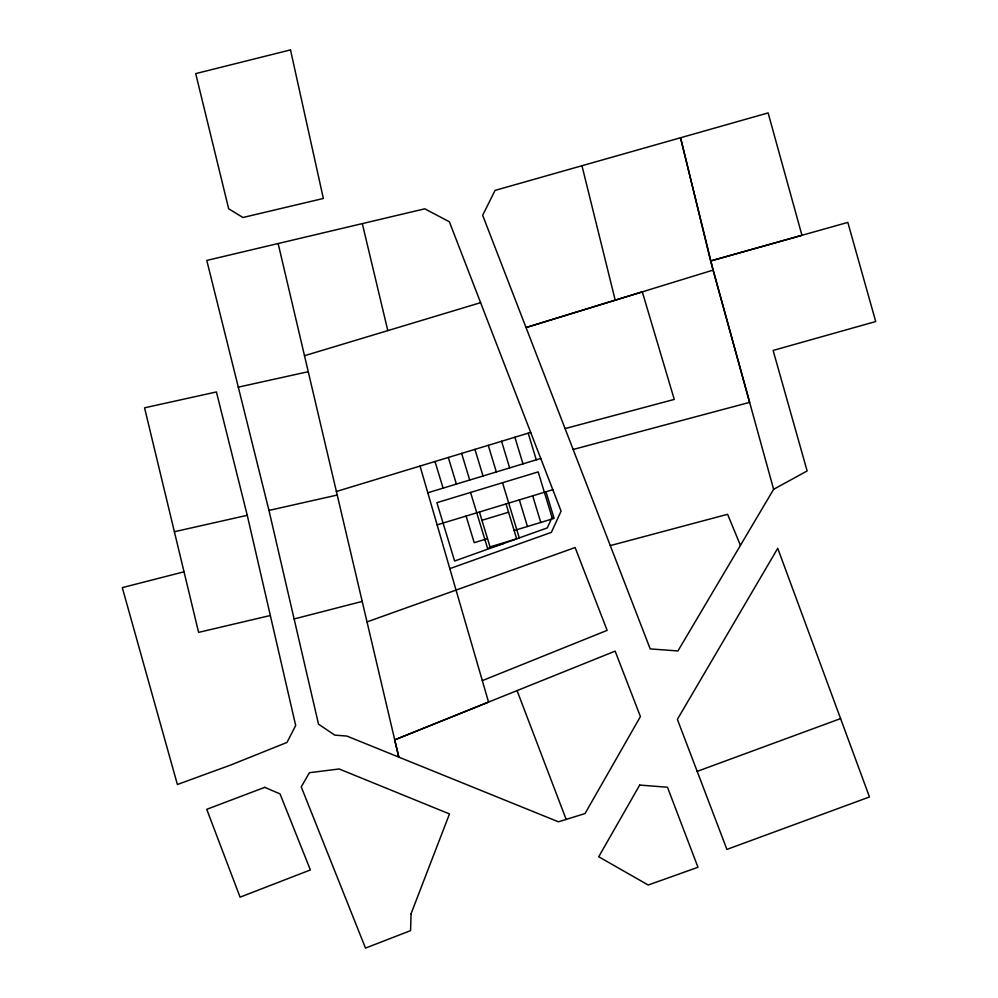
<?xml version="1.0" encoding="UTF-8"?>
<svg xmlns="http://www.w3.org/2000/svg" width="998" height="998" viewBox="0 0 998 998"><rect width="100%" height="100%" fill="white"/><g stroke="black" fill="none" stroke-linecap="round" stroke-linejoin="round"><path stroke-width="1.5" d="M773.625 489.319L677.929 650.958L650.209 648.9L482.658 215.281L495.07 190.393L768.111 112.911L801.955 235.316L710.613 260.977L773.625 489.319L807.133 470.944L773.113 350.435L875.708 321.543L847.826 222.404L710.613 260.977L680.549 137.799L713.108 270.109L749.623 402.369L573.176 449.462M482.333 680.636L607.133 630.362L575.122 547.54L366.99 621.904M278.155 243.562L398.776 757.12L394.709 739.855L615.142 651.133L640.417 716.589L585.028 813.557L558.418 821.803L346.892 736.075L334.767 735.127L318.512 724.161L268.961 510.415L206.786 260.428L424.774 208.819L449.374 221.793L561.088 511.138L551.383 532.346L449.824 568.635M394.709 739.855L488.558 702.118L420.046 466.041M697.19 771.367L840.59 718.597L869.47 796.965L726.918 849.41L677.38 719.371L777.741 548.314L840.59 718.597M713.108 270.109L526.021 327.556L642.313 291.878L674.261 399.412L565.105 428.579M336.376 491.49L530.699 432.421M427.805 492.775L540.754 458.456M437.112 524.861L552.817 489.706M481.947 520.295L508.568 512.211M487.511 538.633L474.2 542.675L466.103 516.041M514.145 530.537L554.09 518.399L545.993 491.777M503.541 543.523L487.573 548.376L470.569 492.438M304.477 355.725L480.599 302.668M610.302 545.594L727.592 514.307L740.441 545.37M294.123 618.96L362.199 601.42M184.019 571.804L122.292 587.622L177.394 784.503L230.563 765.079L287 742.425L295.682 725.496L247.255 515.305L216.416 391.952L144.56 407.82L198.602 632.37L270.358 615.504M174.388 531.734L247.255 515.305M268.961 510.415L337.212 495.045M238.185 387.174L308.27 371.693M517.064 690.591L566.153 819.408M528.204 433.182L536.288 459.816M514.881 437.236L522.977 463.858M532.683 495.819L540.779 522.453M501.57 441.278L509.654 467.912M519.372 499.861L527.455 526.495M502.53 482.733L519.284 537.897M488.259 445.32L496.343 471.954M506.048 503.903L516.665 538.833L490.03 546.929L479.427 511.999M474.936 449.362L483.032 475.996M461.625 453.416L469.709 480.038M448.314 457.458L456.398 484.092M434.991 461.5L443.087 488.134M581.971 165.743L615.205 300.161M362.311 223.627L387.81 330.612M411.076 913.694L410.577 930.623L365.493 948.1L301.246 786.898L309.43 772.702L339.158 768.971L449.487 813.944L411.076 913.694M552.044 517.513L547.291 527.892L454.601 561.013L436.887 502.68L538.184 471.904L552.044 517.513M639.693 785.064L598.725 856.758L648.213 885.026L697.976 867.274L667.462 787.235L639.693 785.064M264.732 787.347L206.736 809.328L240.081 897.165L310.378 869.944L280.039 793.909L264.732 787.347M290.505 49.9L195.708 73.615L228.667 208.769L242.913 217.502L323.352 198.465L290.505 49.9"/></g></svg>
